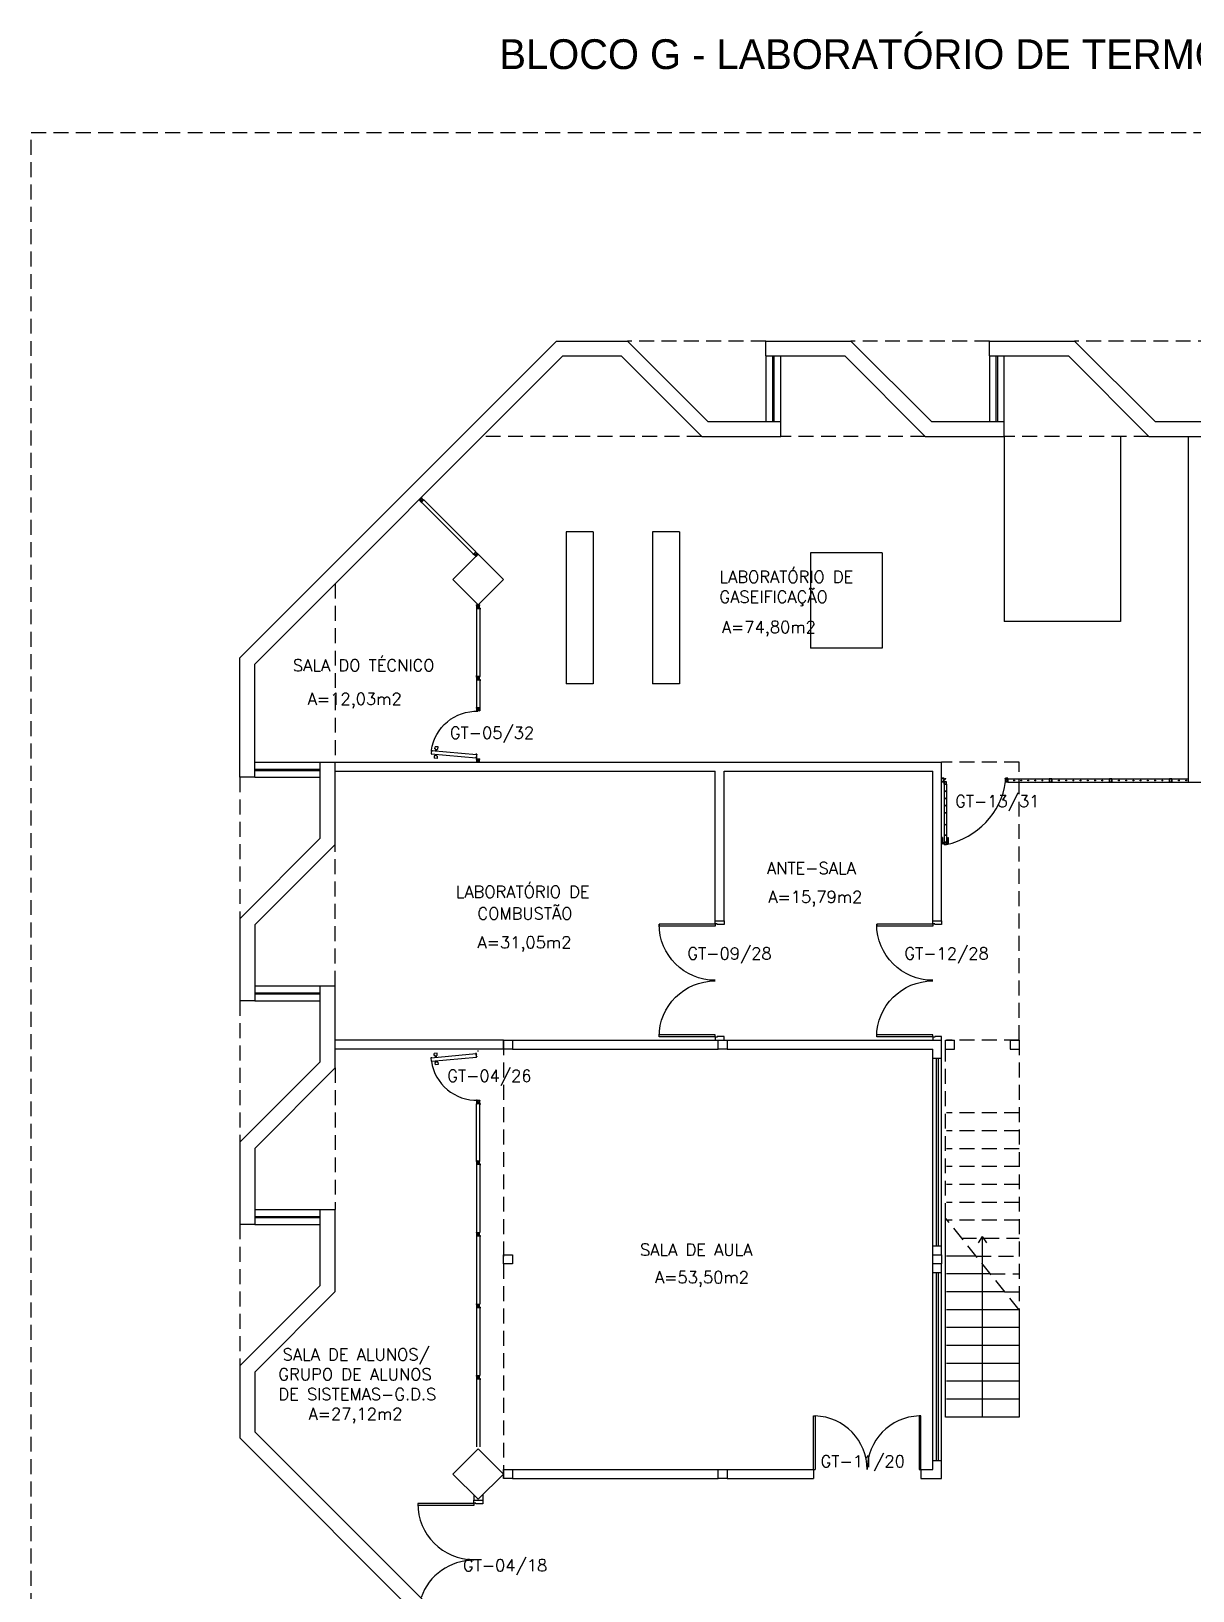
# Model space of a CAD drawing. Header units: centimetres. Extents: x -214 to 72, y 205 to 367.
# Drawn here: x 26.53 to 46.02, y 315.47 to 341.63 of the extents above; entities that cross this region are included whole.
import ezdxf

# ---------------------------------------------------------------- set-up
doc = ezdxf.new("R2010")
doc.units = ezdxf.units.CM
doc.header["$MEASUREMENT"] = 0
doc.linetypes.add('HIDDEN', pattern=[0.375, 0.25, -0.125])
doc.layers.get('0').update_dxf_attribs({"linetype": 'CONTINUOUS'})
for name, color, linetype in [('ALV', 2, 'CONTINUOUS'), ('AR-ATT01-EFL', 1, 'CONTINUOUS'), ('AREA', 2, 'CONTINUOUS'), ('DIV', 2, 'CONTINUOUS'), ('ENDEREÇO NOVO', 2, 'CONTINUOUS'), ('ESQ', 1, 'CONTINUOUS'), ('esq-c', 1, 'CONTINUOUS'), ('ESTRUT', 3, 'CONTINUOUS'), ('MACANETA', 2, 'CONTINUOUS'), ('maçaneta', 1, 'CONTINUOUS'), ('mov', 1, 'CONTINUOUS'), ('PEÇAS', 1, 'CONTINUOUS'), ('PISO', 1, 'CONTINUOUS'), ('PISO1', 1, 'CONTINUOUS'), ('PORTA', 1, 'CONTINUOUS'), ('porta-c', 1, 'CONTINUOUS'), ('porta-v', 2, 'CONTINUOUS'), ('PROJ', 1, 'HIDDEN'), ('PROJEÇÃO', 1, 'HIDDEN'), ('TEXTO', 2, 'CONTINUOUS'), ('USO', 2, 'CONTINUOUS')]:
    doc.layers.add(name, color=color, linetype=linetype)
doc.styles.add('UNB-100', font='simplex.shx', dxfattribs={"height": 0.2})

# ---------------------------------------------------------------- blocks, each defined once
blk = doc.blocks.new('A$C6DB81DCE')
at = {"layer": 'ALV'}
for p, q in [((0, 0.15), (0.15, 0.15)), ((0, 0), (0, 0.15)), ((0.15, 0.15), (0.15, 0)), ((0.15, 0), (0, 0))]:
    blk.add_line(p, q, dxfattribs=at)
blk = doc.blocks.new('A$C6D8E153B')
at = {"layer": 'ALV'}
blk.add_blockref('A$C6DB81DCE', (0, 0), dxfattribs=at)
blk = doc.blocks.new('PLXD')
at = {"color": 2}
for p, q in [((-0.172, 0.786), (-0.161, 0.787)), ((-0.172, 0.786), (-0.171, 0.772)), ((-0.17, 0.784), (-0.114, 0.789)), ((-0.159, 0.792), (-0.161, 0.792)), ((-0.161, 0.792), (-0.161, 0.787)), ((-0.159, 0.792), (-0.159, 0.787)), ((-0.159, 0.787), (-0.126, 0.79)), ((-0.124, 0.795), (-0.126, 0.795)), ((-0.126, 0.795), (-0.126, 0.79)), ((-0.124, 0.795), (-0.124, 0.79)), ((-0.124, 0.79), (-0.112, 0.791)), ((-0.114, 0.789), (-0.046, 0.033)), ((-0.112, 0.791), (-0.11, 0.777)), ((-0.169, 0.772), (-0.171, 0.772)), ((-0.17, 0.784), (-0.103, 0.028)), ((-0.11, 0.777), (-0.112, 0.777)), ((-0.105, 0.026), (-0.106, 0.04)), ((-0.104, 0.04), (-0.106, 0.04)), ((-0.105, 0.026), (-0.093, 0.027)), ((-0.103, 0.028), (-0.046, 0.033)), ((-0.092, 0.022), (-0.093, 0.027)), ((-0.09, 0.022), (-0.092, 0.022)), ((-0.091, 0.027), (-0.058, 0.03)), ((-0.09, 0.022), (-0.091, 0.027)), ((-0.057, 0.025), (-0.058, 0.03)), ((-0.055, 0.025), (-0.057, 0.025)), ((-0.056, 0.03), (-0.044, 0.031)), ((-0.055, 0.025), (-0.056, 0.03)), ((-0.045, 0.045), (-0.047, 0.045)), ((-0.044, 0.031), (-0.045, 0.045)), ((-0.008, 0), (0.006, 0)), ((0, 0.007), (0, -0.006))]:
    blk.add_line(p, q, dxfattribs=at)
at = {"color": 1}
for p, q in [((-0.194, 0.727), (-0.233, 0.723)), ((-0.229, 0.673), (-0.233, 0.723)), ((-0.189, 0.677), (-0.229, 0.673)), ((-0.192, 0.712), (-0.194, 0.727)), ((-0.164, 0.714), (-0.192, 0.712)), ((-0.162, 0.694), (-0.19, 0.692)), ((-0.189, 0.677), (-0.19, 0.692)), ((-0.107, 0.719), (-0.079, 0.722)), ((-0.106, 0.7), (-0.077, 0.702)), ((-0.08, 0.737), (-0.041, 0.74)), ((-0.079, 0.722), (-0.08, 0.737)), ((-0.076, 0.687), (-0.077, 0.702)), ((-0.076, 0.687), (-0.036, 0.691)), ((-0.036, 0.691), (-0.041, 0.74))]:
    blk.add_line(p, q, dxfattribs=at)
blk.add_arc((-0.064, 0.029), 0.764, 98.125, 182.1419, dxfattribs=at)
blk = doc.blocks.new('MTDIV')
for p, q in [((-0.0285, 0.0185), (-0.0285, 0.0285)), ((-0.0185, 0.0285), (-0.0285, 0.0285)), ((-0.0265, 0.0185), (-0.0285, 0.0185)), ((-0.0265, 0.0235), (-0.0265, 0.0265)), ((-0.0265, 0.0265), (-0.0185, 0.0265)), ((-0.0265, 0.0235), (0.0265, 0.0235)), ((-0.0215, 0.0235), (-0.0265, 0.0235)), ((-0.0265, 0.0185), (-0.0265, 0.0215)), ((-0.0265, 0.0215), (-0.0235, 0.0215)), ((-0.0235, 0.0215), (-0.0235, -0.0215)), ((-0.0215, 0.0235), (-0.0215, 0.0215)), ((-0.0215, 0.0215), (0.0215, 0.0215)), ((-0.0215, 0.0195), (0.0195, 0.0195)), ((-0.0215, 0.0195), (-0.0215, -0.0195)), ((-0.0185, 0.0265), (-0.0185, 0.0285)), ((-0.0049, 0), (0.0049, 0)), ((0, -0.0049), (0, 0.0049)), ((0.0195, 0.0095), (0.0115, 0.0095)), ((0.0115, 0.0095), (0.0115, 0.0075)), ((0.0215, 0.0075), (0.0115, 0.0075)), ((0.0135, 0.0075), (0.0135, 0.0055)), ((0.0215, 0.0055), (0.0135, 0.0055)), ((0.0185, 0.0265), (0.0185, 0.0285)), ((0.0185, 0.0285), (0.0285, 0.0285)), ((0.0185, 0.0265), (0.0265, 0.0265)), ((0.0195, 0.0195), (0.0195, 0.0095)), ((0.0215, 0.0235), (0.0215, 0.0075)), ((0.0215, 0.0235), (0.0265, 0.0235)), ((0.0215, 0.0055), (0.0215, -0.0055)), ((0.0235, 0.0215), (0.0235, -0.0215)), ((0.0265, 0.0215), (0.0235, 0.0215)), ((0.0265, 0.0235), (0.0265, 0.0265)), ((0.0265, 0.0185), (0.0265, 0.0215)), ((0.0265, 0.0185), (0.0285, 0.0185)), ((0.0285, 0.0185), (0.0285, 0.0285)), ((-0.0285, -0.0185), (-0.0285, -0.0285)), ((-0.0285, -0.0185), (-0.0265, -0.0185)), ((-0.0185, -0.0285), (-0.0285, -0.0285)), ((-0.0265, -0.0185), (-0.0265, -0.0215)), ((-0.0265, -0.0215), (-0.0235, -0.0215)), ((0.0265, -0.0235), (-0.0265, -0.0235)), ((-0.0265, -0.0235), (-0.0265, -0.0265)), ((-0.0215, -0.0235), (-0.0265, -0.0235)), ((-0.0185, -0.0265), (-0.0265, -0.0265)), ((-0.0215, -0.0195), (0.0195, -0.0195)), ((-0.0215, -0.0215), (0.0215, -0.0215)), ((-0.0215, -0.0215), (-0.0215, -0.0235)), ((-0.0185, -0.0265), (-0.0185, -0.0285)), ((0.0215, -0.0075), (0.0115, -0.0075)), ((0.0115, -0.0075), (0.0115, -0.0095)), ((0.0195, -0.0095), (0.0115, -0.0095)), ((0.0215, -0.0055), (0.0135, -0.0055)), ((0.0135, -0.0055), (0.0135, -0.0075)), ((0.0185, -0.0265), (0.0185, -0.0285)), ((0.0265, -0.0265), (0.0185, -0.0265)), ((0.0185, -0.0285), (0.0285, -0.0285)), ((0.0195, -0.0095), (0.0195, -0.0195)), ((0.0215, -0.0075), (0.0215, -0.0235)), ((0.0215, -0.0235), (0.0265, -0.0235)), ((0.0265, -0.0215), (0.0235, -0.0215)), ((0.0265, -0.0185), (0.0265, -0.0215)), ((0.0285, -0.0185), (0.0265, -0.0185)), ((0.0265, -0.0235), (0.0265, -0.0265)), ((0.0285, -0.0185), (0.0285, -0.0285))]:
    blk.add_line(p, q)
blk = doc.blocks.new('PTDP')
at = {"color": 2}
for p, q in [((0.055, 1.015), (0.09, 1.015)), ((0.055, 0.075), (0.055, 1.015)), ((0.09, 0.075), (0.09, 1.015)), ((1.91, 0.075), (1.91, 1.015)), ((1.945, 1.015), (1.91, 1.015)), ((1.945, 0.075), (1.945, 1.015)), ((0.05, 0.075), (0, 0.075)), ((0, 0.075), (0, -0.075)), ((0.05, 0.04), (0.05, 0.075)), ((0.06, 0.04), (0.05, 0.04)), ((0.055, 0.075), (0.09, 0.075)), ((0.06, -0.075), (0.06, 0.04)), ((1.945, 0.075), (1.91, 0.075)), ((1.94, -0.075), (1.94, 0.04)), ((1.94, 0.04), (1.95, 0.04)), ((1.95, 0.04), (1.95, 0.075)), ((1.95, 0.075), (2, 0.075)), ((2, 0.075), (2, -0.075)), ((0, -0.075), (0.06, -0.075)), ((2, -0.075), (1.94, -0.075))]:
    blk.add_line(p, q, dxfattribs=at)
at = {"color": 1}
for centre, start, end in [((0.055, 0.075), 0, 90), ((1.945, 0.075), 90, 180)]:
    blk.add_arc(centre, 0.94, start, end, dxfattribs=at)
blk = doc.blocks.new('DIV12')
for p, q in [((-0.005, 0), (0.005, 0)), ((0, -0.005), (0, 0.005)), ((0.024, 0.018), (0.028, 0.018)), ((0.024, 0.018), (0.024, 0.016)), ((0.024, 0.016), (0.028, 0.016)), ((0.028, 0.03), (0.043, 0.03)), ((0.028, 0.018), (0.028, 0.03)), ((0.028, -0.017), (0.028, 0.016)), ((0.03, 0.028), (1.169, 0.028)), ((0.03, -0.029), (0.03, 0.028)), ((0.043, 0.03), (0.043, 0.028)), ((0.024, -0.017), (0.028, -0.017)), ((0.024, -0.017), (0.024, -0.019)), ((0.024, -0.019), (0.028, -0.019)), ((0.028, -0.031), (0.028, -0.019)), ((0.028, -0.031), (0.043, -0.031)), ((0.03, -0.029), (1.169, -0.029)), ((0.043, -0.029), (0.043, -0.031))]:
    blk.add_line(p, q)
blk = doc.blocks.new('portão')
at = {"layer": 'esq-c'}
for p, q in [((-0.002, 0.002), (-0.002, 0.058)), ((-0.001, 0.058), (-0.001, 0.002)), ((0.035, 0.06), (0, 0.06)), ((0, 0.058), (0.035, 0.058)), ((0, 0.001), (0.035, 0.001)), ((0.035, 0), (0, 0)), ((0.036, 0.058), (0.036, 0.002)), ((0.038, 0.002), (0.038, 0.058)), ((1.004, 0.002), (1.004, 0.058)), ((1.005, 0.058), (1.005, 0.002)), ((1.041, 0.06), (1.006, 0.06)), ((1.006, 0.058), (1.041, 0.058)), ((1.006, 0.001), (1.041, 0.001)), ((1.041, 0), (1.006, 0)), ((1.042, 0.058), (1.042, 0.002)), ((1.044, 0.002), (1.044, 0.058))]:
    blk.add_line(p, q, dxfattribs=at)
for centre, radius, start, end in [((0, 0.058), 0.00225, 90, 180), ((0, 0.002), 0.00225, 180, 270), ((0, 0.058), 0.00075, 90, 180), ((0, 0.002), 0.00075, 180, 270), ((0.035, 0.058), 0.00225, 0, 90), ((0.035, 0.058), 0.00075, 0, 90), ((0.035, 0.002), 0.00075, 270, 0), ((0.035, 0.002), 0.00225, 270, 0), ((1.006, 0.058), 0.00225, 90, 180), ((1.006, 0.002), 0.00225, 180, 270), ((1.006, 0.058), 0.00075, 90, 180), ((1.006, 0.002), 0.00075, 180, 270), ((1.041, 0.058), 0.00225, 0, 90), ((1.041, 0.058), 0.00075, 0, 90), ((1.041, 0.002), 0.00075, 270, 0), ((1.041, 0.002), 0.00225, 270, 0)]:
    blk.add_arc(centre, radius, start, end, dxfattribs=at)
at = {"layer": 'porta-c'}
for centre, radius in [((0.157, 0.03), 0.0075), ((0.157, 0.03), 0.005), ((0.278, 0.03), 0.0075), ((0.278, 0.03), 0.005), ((0.399, 0.03), 0.0075), ((0.399, 0.03), 0.005), ((0.521, 0.03), 0.0075), ((0.521, 0.03), 0.005), ((0.642, 0.03), 0.0075), ((0.642, 0.03), 0.005), ((0.763, 0.03), 0.0075), ((0.763, 0.03), 0.005), ((0.885, 0.03), 0.0075), ((0.885, 0.03), 0.005)]:
    blk.add_circle(centre, radius, dxfattribs=at)
at = {"layer": 'porta-v'}
for p, q in [((0.035, 0.06), (1.006, 0.06)), ((0.035, 0), (1.006, 0))]:
    blk.add_line(p, q, dxfattribs=at)
blk = doc.blocks.new('pota portão')
at = {"layer": 'esq-c'}
for p, q in [((0, 0.065), (0, 0.01)), ((0.002, 0.068), (0.038, 0.068)), ((0.038, 0.066), (0.002, 0.066)), ((0.002, 0.01), (0.002, 0.065)), ((0.038, 0.009), (0.002, 0.009)), ((0.002, 0.008), (0.038, 0.008)), ((0.038, 0.01), (0.038, 0.047)), ((0.038, 0.06), (0.038, 0.065)), ((0.04, 0.065), (0.04, 0.06)), ((0.04, 0.047), (0.04, 0.01)), ((0.041, 0.059), (0.069, 0.059)), ((0.041, 0.058), (0.069, 0.058)), ((0.041, 0.049), (0.057, 0.049)), ((0.041, 0.048), (0.057, 0.048)), ((0.041, -0.031), (0.041, 0.005)), ((0.042, 0.005), (0.042, -0.031)), ((0.043, 0.007), (0.079, 0.007)), ((0.079, 0.005), (0.043, 0.005)), ((0.058, 0.056), (0.058, 0.05)), ((0.059, 0.056), (0.059, 0.05)), ((0.069, 0.056), (0.06, 0.056)), ((0.079, 0.005), (0.079, -0.031)), ((0.081, -0.031), (0.081, 0.005)), ((1.071, 0.059), (1.063, 0.059)), ((1.071, 0.058), (1.063, 0.058)), ((1.063, 0.056), (1.071, 0.056)), ((1.072, 0.065), (1.072, 0.06)), ((1.072, 0.056), (1.072, 0.01)), ((1.11, 0.068), (1.074, 0.068)), ((1.074, 0.066), (1.11, 0.066)), ((1.074, 0.06), (1.074, 0.065)), ((1.074, 0.01), (1.074, 0.056)), ((1.074, 0.009), (1.11, 0.009)), ((1.11, 0.008), (1.074, 0.008)), ((1.111, 0.01), (1.111, 0.065)), ((1.112, 0.065), (1.112, 0.01)), ((1.808, 0.056), (1.808, 0)), ((0.079, -0.032), (0.043, -0.032)), ((0.043, -0.033), (0.079, -0.033)), ((0.041, -1.008), (0.041, -1.044)), ((0.042, -1.044), (0.042, -1.008)), ((0.043, -1.006), (0.079, -1.006)), ((0.079, -1.008), (0.043, -1.008)), ((0.079, -1.045), (0.043, -1.045)), ((0.043, -1.046), (0.079, -1.046)), ((0.079, -1.044), (0.079, -1.008)), ((0.081, -1.008), (0.081, -1.044))]:
    blk.add_line(p, q, dxfattribs=at)
for centre, radius, start, end in [((0.002, 0.065), 0.00225, 90, 180), ((0.002, 0.01), 0.00225, 180, 270), ((0.002, 0.065), 0.00075, 90, 180), ((0.002, 0.01), 0.00075, 180, 270), ((0.038, 0.065), 0.00225, 360, 90), ((0.038, 0.065), 0.00075, 360, 90), ((0.041, 0.047), 0.00225, 90, 180), ((0.038, 0.01), 0.00225, 270, 0), ((0.038, 0.01), 0.00075, 270, 0), ((0.041, 0.06), 0.00225, 180, 269.9975), ((0.041, 0.06), 0.00075, 180, 270), ((0.041, 0.047), 0.00075, 90, 180), ((0.043, 0.005), 0.00225, 90, 180), ((0.043, 0.005), 0.00075, 90, 180), ((0.057, 0.05), 0.00075, 270, 0), ((0.057, 0.05), 0.00225, 270, 0), ((0.06, 0.056), 0.00225, 90, 180), ((0.06, 0.056), 0.00075, 90, 180), ((0.069, 0.058), 0.0015, 270, 90), ((0.079, 0.005), 0.00225, 360, 90), ((0.079, 0.005), 0.00075, 360, 90), ((1.063, 0.058), 0.0015, 90, 270), ((1.071, 0.06), 0.00225, 270, 360), ((1.071, 0.06), 0.00075, 270, 360), ((1.071, 0.056), 0.00225, 0, 90), ((1.071, 0.056), 0.00075, 0, 90), ((1.074, 0.065), 0.00225, 90, 180), ((1.074, 0.01), 0.00225, 180, 270), ((1.074, 0.065), 0.00075, 90, 180), ((1.074, 0.01), 0.00075, 180, 270), ((1.11, 0.065), 0.00225, 360, 90), ((1.11, 0.065), 0.00075, 360, 90), ((1.11, 0.01), 0.00075, 270, 0), ((1.11, 0.01), 0.00225, 270, 0), ((1.809, 0.056), 0.00225, 90, 180), ((1.809, 0), 0.00225, 180, 270), ((1.809, 0.056), 0.00075, 90, 180), ((1.809, 0), 0.00075, 180, 270), ((0.043, -0.031), 0.00225, 180, 270), ((0.043, -0.031), 0.00075, 180, 270), ((0.079, -0.031), 0.00225, 270, 0), ((0.079, -0.031), 0.00075, 270, 0), ((0.043, -1.008), 0.00225, 90, 180), ((0.043, -1.044), 0.00225, 180, 270), ((0.043, -1.008), 0.00075, 90, 180), ((0.043, -1.044), 0.00075, 180, 270), ((0.079, -1.008), 0.00225, 360, 90), ((0.079, -1.008), 0.00075, 360, 90), ((0.079, -1.044), 0.00225, 270, 0), ((0.079, -1.044), 0.00075, 270, 0)]:
    blk.add_arc(centre, radius, start, end, dxfattribs=at)
at = {"layer": 'maçaneta'}
for p, q in [((0.011, -0.926), (0.011, -1.026)), ((0.016, -0.926), (0.011, -0.926)), ((0.016, -1.026), (0.011, -1.026)), ((0.011, -1.026), (0.021, -1.036)), ((0.016, -0.926), (0.016, -1.026)), ((0.041, -1.016), (0.016, -1.016)), ((0.041, -1.036), (0.021, -1.036)), ((0.081, -1.016), (0.106, -1.016)), ((0.081, -1.036), (0.101, -1.036)), ((0.111, -1.026), (0.101, -1.036)), ((0.106, -0.926), (0.106, -1.026)), ((0.106, -0.926), (0.111, -0.926)), ((0.106, -1.026), (0.111, -1.026)), ((0.111, -0.926), (0.111, -1.026))]:
    blk.add_line(p, q, dxfattribs=at)
at = {"layer": 'mov'}
blk.add_arc((-0.181, 0.197), 1.269, 281.8992, 351.5356, dxfattribs=at)
at = {"layer": 'porta-c'}
for centre, radius in [((1.096, 0.038), 0.0075), ((1.096, 0.038), 0.005), ((1.215, 0.028), 0.0075), ((1.215, 0.028), 0.005), ((1.334, 0.028), 0.0075), ((1.334, 0.028), 0.005), ((1.452, 0.028), 0.0075), ((1.452, 0.028), 0.005), ((1.571, 0.028), 0.0075), ((1.571, 0.028), 0.005), ((1.69, 0.028), 0.0075), ((1.69, 0.028), 0.005), ((0.061, -0.152), 0.0075), ((0.061, -0.152), 0.005), ((0.061, -0.272), 0.0075), ((0.061, -0.393), 0.0075), ((0.061, -0.514), 0.0075), ((0.061, -0.272), 0.005), ((0.061, -0.393), 0.005), ((0.061, -0.514), 0.005), ((0.061, -0.712), 0.0075), ((0.061, -0.712), 0.005), ((0.061, -0.888), 0.0075), ((0.061, -0.888), 0.005)]:
    blk.add_circle(centre, radius, dxfattribs=at)
at = {"layer": 'porta-v'}
for p, q in [((1.11, 0.058), (1.809, 0.058)), ((0.041, -0.031), (0.041, -1.008)), ((0.081, -0.031), (0.081, -1.008)), ((1.11, -0.002), (1.809, -0.002))]:
    blk.add_line(p, q, dxfattribs=at)

msp = doc.modelspace()

# ---------------------------------------------------------------- linework, layer by layer
at = {"color": 2}
for p, q in [((33.014, 316.935), (33.014, 316.9)), ((33.954, 316.935), (33.014, 316.935)), ((33.954, 316.9), (33.014, 316.9)), ((33.954, 316.94), (33.954, 316.99)), ((33.954, 316.99), (34.104, 316.99)), ((33.989, 316.94), (33.954, 316.94)), ((33.954, 316.935), (33.954, 316.9)), ((33.989, 316.93), (33.989, 316.94)), ((34.104, 316.93), (33.989, 316.93)), ((34.104, 316.99), (34.104, 316.93))]:
    msp.add_line(p, q, dxfattribs=at)
at = {"color": 1}
for centre, radius, start, end in [((33.954, 316.935), 0.94, 180, 270), ((33.952, 315.05), 0.935, 89.9116, 160.6849)]:
    msp.add_arc(centre, radius, start, end, dxfattribs=at)
at = {"layer": 'ALV'}
for p, q in [((35.342, 336.431), (30.029, 331.117)), ((35.342, 336.431), (36.532, 336.431)), ((37.882, 335.081), (36.532, 336.431)), ((38.854, 336.181), (38.854, 336.431)), ((38.854, 336.431), (40.282, 336.431)), ((41.632, 335.081), (40.282, 336.431)), ((42.604, 336.181), (42.604, 336.431)), ((42.604, 336.431), (44.032, 336.431)), ((45.382, 335.081), (44.032, 336.431)), ((35.446, 336.181), (30.279, 331.014)), ((35.446, 336.181), (36.429, 336.181)), ((37.779, 334.831), (36.429, 336.181)), ((38.854, 336.181), (40.179, 336.181)), ((41.529, 334.831), (40.179, 336.181)), ((42.604, 336.181), (43.929, 336.181)), ((45.279, 334.831), (43.929, 336.181)), ((37.882, 335.081), (39.104, 335.081)), ((39.104, 334.831), (39.104, 335.081)), ((41.632, 335.081), (42.854, 335.081)), ((42.854, 334.831), (42.854, 335.081)), ((45.382, 335.081), (46.604, 335.081)), ((37.779, 334.831), (39.104, 334.831)), ((41.529, 334.831), (42.854, 334.831)), ((45.279, 334.831), (46.604, 334.831)), ((45.941, 334.831), (45.941, 329.031)), ((33.058, 333.786), (33.054, 333.789)), ((33.071, 333.765), (33.078, 333.773)), ((33.071, 333.773), (33.078, 333.765)), ((33.076, 333.727), (33.116, 333.768)), ((33.083, 333.737), (33.106, 333.761)), ((33.104, 333.765), (33.103, 333.764)), ((33.103, 333.764), (33.106, 333.761)), ((33.104, 333.765), (33.107, 333.762)), ((33.107, 333.762), (33.116, 333.77)), ((33.116, 333.77), (33.126, 333.76)), ((33.116, 333.768), (33.987, 332.896)), ((33.126, 333.76), (33.125, 333.759)), ((33.073, 333.727), (33.081, 333.736)), ((33.073, 333.727), (33.083, 333.717)), ((33.076, 333.727), (33.947, 332.856)), ((33.079, 333.741), (33.078, 333.739)), ((33.078, 333.739), (33.081, 333.736)), ((33.079, 333.741), (33.083, 333.737)), ((33.084, 333.719), (33.083, 333.717)), ((33.938, 332.865), (33.937, 332.863)), ((33.947, 332.853), (33.937, 332.863)), ((33.947, 332.856), (33.987, 332.896)), ((33.947, 332.853), (33.955, 332.862)), ((33.959, 332.858), (33.955, 332.862)), ((33.957, 332.863), (33.98, 332.887)), ((33.96, 332.86), (33.957, 332.863)), ((33.96, 332.86), (33.959, 332.858)), ((33.98, 332.907), (33.978, 332.905)), ((33.99, 332.896), (33.98, 332.907)), ((33.984, 332.883), (33.98, 332.887)), ((33.981, 332.888), (33.99, 332.896)), ((33.985, 332.884), (33.981, 332.888)), ((33.985, 332.884), (33.984, 332.883)), ((33.985, 332.851), (33.992, 332.858)), ((33.985, 332.858), (33.992, 332.851)), ((30.029, 329.117), (30.029, 331.117)), ((30.279, 329.117), (30.279, 331.014)), ((33.998, 330.807), (33.998, 330.821)), ((34, 330.821), (33.998, 330.821)), ((33.998, 330.807), (34.01, 330.807)), ((33.998, 330.75), (33.998, 330.735)), ((33.998, 330.75), (34.01, 330.75)), ((34, 330.735), (33.998, 330.735)), ((34, 330.809), (34.057, 330.809)), ((34, 330.748), (34, 330.229)), ((34, 330.748), (34.057, 330.748)), ((34.01, 330.802), (34.01, 330.807)), ((34.012, 330.802), (34.01, 330.802)), ((34.01, 330.755), (34.01, 330.75)), ((34.012, 330.755), (34.01, 330.755)), ((34.012, 330.802), (34.012, 330.807)), ((34.012, 330.807), (34.045, 330.807)), ((34.012, 330.755), (34.012, 330.75)), ((34.012, 330.75), (34.045, 330.75)), ((34.024, 330.778), (34.034, 330.778)), ((34.029, 330.783), (34.029, 330.773)), ((34.045, 330.802), (34.045, 330.807)), ((34.047, 330.802), (34.045, 330.802)), ((34.045, 330.755), (34.045, 330.75)), ((34.047, 330.755), (34.045, 330.755)), ((34.047, 330.802), (34.047, 330.807)), ((34.047, 330.807), (34.059, 330.807)), ((34.047, 330.755), (34.047, 330.75)), ((34.047, 330.75), (34.059, 330.75)), ((34.059, 330.821), (34.057, 330.821)), ((34.057, 330.748), (34.057, 330.234)), ((34.059, 330.735), (34.057, 330.735)), ((34.059, 330.807), (34.059, 330.821)), ((34.059, 330.75), (34.059, 330.735)), ((31.379, 328.094), (31.379, 329.367)), ((31.379, 329.367), (31.629, 329.367)), ((31.629, 327.991), (31.629, 329.367)), ((31.629, 329.367), (41.803, 329.367)), ((41.803, 326.706), (41.803, 329.367)), ((30.279, 329.117), (30.029, 329.117)), ((31.629, 329.217), (38.003, 329.217)), ((38.003, 326.706), (38.003, 329.217)), ((38.153, 326.706), (38.153, 329.217)), ((38.153, 329.217), (41.653, 329.217)), ((41.653, 326.706), (41.653, 329.217)), ((45.941, 329.031), (48.089, 329.031)), ((30.029, 326.744), (31.379, 328.094)), ((30.279, 326.641), (31.629, 327.991)), ((30.029, 326.744), (30.029, 325.367)), ((30.279, 326.641), (30.279, 325.367)), ((31.379, 324.344), (31.379, 325.617)), ((31.379, 325.617), (31.629, 325.617)), ((31.629, 324.241), (31.629, 325.617)), ((30.279, 325.367), (30.029, 325.367)), ((34.453, 324.706), (31.629, 324.706)), ((34.603, 324.706), (38.053, 324.706)), ((38.003, 324.706), (38.153, 324.706)), ((38.203, 324.706), (41.803, 324.706)), ((41.653, 324.706), (41.803, 324.706)), ((41.803, 324.406), (41.803, 324.706)), ((41.869, 324.556), (41.869, 324.706)), ((41.869, 324.706), (42.019, 324.706)), ((42.019, 324.556), (42.019, 324.706)), ((42.952, 324.706), (43.102, 324.706)), ((42.952, 324.706), (42.952, 324.556)), ((43.102, 324.706), (43.102, 324.556)), ((30.029, 322.994), (31.379, 324.344)), ((34.453, 324.556), (31.629, 324.556)), ((34.603, 324.556), (38.053, 324.556)), ((38.203, 324.556), (41.653, 324.556)), ((41.653, 324.406), (41.653, 324.556)), ((41.653, 324.406), (41.803, 324.406)), ((41.869, 324.556), (42.019, 324.556)), ((42.952, 324.556), (43.102, 324.556)), ((30.279, 322.891), (31.629, 324.241)), ((30.029, 322.994), (30.029, 321.617)), ((30.279, 322.891), (30.279, 321.617)), ((31.379, 320.594), (31.379, 321.867)), ((31.379, 321.867), (31.629, 321.867)), ((31.629, 320.491), (31.629, 321.867)), ((30.279, 321.617), (30.029, 321.617)), ((41.653, 321.106), (41.653, 321.256)), ((41.653, 321.256), (41.803, 321.256)), ((41.803, 321.106), (41.803, 321.256)), ((41.653, 320.806), (41.653, 320.956)), ((41.803, 320.806), (41.803, 320.956)), ((41.803, 320.806), (41.653, 320.806)), ((30.029, 319.244), (31.379, 320.594)), ((30.279, 319.141), (31.629, 320.491)), ((30.029, 319.244), (30.029, 318.037)), ((30.279, 319.141), (30.279, 318.14)), ((30.279, 318.14), (33.429, 314.99)), ((30.029, 318.037), (34.035, 314.031)), ((41.653, 317.506), (41.653, 317.656)), ((41.653, 317.656), (41.803, 317.656)), ((41.803, 317.356), (41.803, 317.656)), ((34.603, 317.506), (38.053, 317.506)), ((34.603, 317.356), (38.053, 317.356)), ((38.203, 317.506), (39.653, 317.506)), ((38.203, 317.356), (39.653, 317.356)), ((39.653, 317.506), (39.653, 317.356)), ((41.453, 317.506), (41.453, 317.356)), ((41.453, 317.506), (41.653, 317.506)), ((41.453, 317.356), (41.803, 317.356)), ((33.954, 317.082), (33.954, 316.99)), ((34.104, 317.082), (34.104, 316.99))]:
    msp.add_line(p, q, dxfattribs=at)
at = {"layer": 'AR-ATT01-EFL'}
for q in [(42.416, 321.307), (42.485, 318.386), (42.555, 321.307)]:
    msp.add_line((42.485, 321.416), q, dxfattribs=at)
at = {"layer": 'DIV'}
for p, q in [((34.012, 329.419), (34.01, 329.419)), ((34.047, 329.419), (34.045, 329.419)), ((33.998, 323.641), (33.998, 323.627)), ((34.01, 323.641), (33.998, 323.641)), ((33.998, 323.627), (34, 323.627)), ((34.057, 323.639), (34, 323.639)), ((34, 322.683), (34, 323.639)), ((34.01, 323.646), (34.01, 323.641)), ((34.01, 323.646), (34.012, 323.646)), ((34.012, 323.646), (34.012, 323.641)), ((34.045, 323.641), (34.012, 323.641)), ((34.034, 323.67), (34.024, 323.67)), ((34.029, 323.665), (34.029, 323.675)), ((34.045, 323.646), (34.045, 323.641)), ((34.045, 323.646), (34.047, 323.646)), ((34.047, 323.646), (34.047, 323.641)), ((34.059, 323.641), (34.047, 323.641)), ((34.057, 322.683), (34.057, 323.639)), ((34.057, 323.627), (34.059, 323.627)), ((34.059, 323.641), (34.059, 323.627))]:
    msp.add_line(p, q, dxfattribs=at)
at = {"layer": 'ESQ'}
for p, q in [((38.854, 336.181), (38.854, 335.081)), ((38.969, 335.081), (38.969, 336.181)), ((38.989, 336.181), (38.989, 335.081)), ((39.104, 335.081), (39.104, 336.181)), ((42.604, 336.181), (42.604, 335.081)), ((42.719, 335.081), (42.719, 336.181)), ((42.739, 336.181), (42.739, 335.081)), ((42.854, 335.081), (42.854, 336.181)), ((30.279, 329.367), (31.379, 329.367)), ((30.279, 329.252), (31.379, 329.252)), ((30.279, 329.232), (31.379, 329.232)), ((30.279, 329.117), (31.379, 329.117)), ((30.279, 325.617), (31.379, 325.617)), ((30.279, 325.502), (31.379, 325.502)), ((30.279, 325.482), (31.379, 325.482)), ((30.279, 325.367), (31.379, 325.367)), ((41.653, 321.256), (41.653, 324.406)), ((41.713, 324.406), (41.713, 321.256)), ((41.743, 324.406), (41.743, 321.256)), ((41.803, 321.256), (41.803, 324.406)), ((30.279, 321.867), (31.379, 321.867)), ((30.279, 321.752), (31.379, 321.752)), ((30.279, 321.732), (31.379, 321.732)), ((30.279, 321.617), (31.379, 321.617)), ((41.653, 317.656), (41.653, 320.806)), ((41.713, 320.806), (41.713, 317.656)), ((41.743, 320.806), (41.743, 317.656)), ((41.803, 317.656), (41.803, 320.806))]:
    msp.add_line(p, q, dxfattribs=at)
at = {"layer": 'esq-c'}
for p, q in [((45.623, 329.033), (45.623, 329.088)), ((45.625, 329.088), (45.625, 329.033)), ((45.661, 329.091), (45.626, 329.091)), ((45.626, 329.089), (45.661, 329.089)), ((45.662, 329.088), (45.662, 329.033)), ((45.663, 329.033), (45.663, 329.088)), ((45.626, 329.032), (45.661, 329.032)), ((45.661, 329.031), (45.626, 329.031))]:
    msp.add_line(p, q, dxfattribs=at)
for centre, radius, start, end in [((45.626, 329.088), 0.00225, 90, 180), ((45.626, 329.088), 0.00075, 90, 180), ((45.661, 329.088), 0.00225, 0, 90), ((45.661, 329.088), 0.00075, 0, 90), ((45.626, 329.033), 0.00225, 180, 270), ((45.626, 329.033), 0.00075, 180, 270), ((45.661, 329.033), 0.00075, 270, 0), ((45.661, 329.033), 0.00225, 270, 0)]:
    msp.add_arc(centre, radius, start, end, dxfattribs=at)
at = {"layer": 'ESTRUT'}
for points in [[(34.029, 332.007), (34.453, 332.431), (34.029, 332.855), (33.605, 332.431)], [(34.029, 317.007), (34.453, 317.431), (34.029, 317.855), (33.605, 317.431)]]:
    msp.add_lwpolyline(points, close=True, dxfattribs=at)
at = {"layer": 'MACANETA'}
msp.add_line((34.029, 332.002), (34.029, 332.007), dxfattribs=at)
at = {"layer": 'PEÇAS', "linetype": 'Continuous'}
for p, q in [((42.854, 334.831), (42.854, 331.731)), ((44.804, 334.831), (44.804, 331.731)), ((35.504, 333.231), (35.504, 330.681)), ((35.954, 333.231), (35.504, 333.231)), ((35.954, 333.231), (35.954, 330.681)), ((36.954, 333.231), (36.954, 330.681)), ((37.404, 333.231), (36.954, 333.231)), ((37.404, 333.231), (37.404, 330.681)), ((39.604, 332.881), (39.604, 331.281)), ((40.804, 332.881), (39.604, 332.881)), ((40.804, 332.881), (40.804, 331.281)), ((44.804, 331.731), (42.854, 331.731)), ((40.804, 331.281), (39.604, 331.281)), ((35.954, 330.681), (35.504, 330.681)), ((37.404, 330.681), (36.954, 330.681))]:
    msp.add_line(p, q, dxfattribs=at)
at = {"layer": 'PISO'}
for centre, start, end in [((39.652, 317.505), 0.0238, 88.0341), ((41.454, 317.505), 91.9659, 179.9762)]:
    msp.add_arc(centre, 0.901, start, end, dxfattribs=at)
at = {"layer": 'PISO1'}
for p, q in [((41.869, 318.386), (41.869, 321.724)), ((42.381, 321.086), (41.882, 321.086)), ((42.621, 320.786), (41.882, 320.786)), ((42.862, 320.486), (41.882, 320.486)), ((43.102, 320.186), (41.882, 320.186)), ((43.102, 320.186), (43.102, 318.386)), ((43.102, 319.886), (41.882, 319.886)), ((43.102, 319.586), (41.882, 319.586)), ((43.102, 319.286), (41.882, 319.286)), ((43.102, 318.986), (41.882, 318.986)), ((43.102, 318.686), (41.882, 318.686)), ((43.102, 318.386), (41.869, 318.386))]:
    msp.add_line(p, q, dxfattribs=at)
at = {"layer": 'PORTA', "color": 2}
for p, q in [((39.653, 317.506), (39.653, 318.406)), ((39.683, 318.406), (39.683, 317.506)), ((41.423, 318.406), (41.423, 317.506)), ((41.453, 317.506), (41.453, 318.406))]:
    msp.add_line(p, q, dxfattribs=at)
at = {"layer": 'PORTA'}
for p, q in [((39.653, 318.406), (39.683, 318.406)), ((41.453, 318.406), (41.423, 318.406)), ((39.653, 317.506), (39.683, 317.506)), ((41.423, 317.506), (41.453, 317.506))]:
    msp.add_line(p, q, dxfattribs=at)
at = {"layer": 'porta-c'}
for centre, radius in [((45.783, 329.061), 0.0075), ((45.783, 329.061), 0.005), ((45.904, 329.061), 0.0075), ((45.904, 329.061), 0.005)]:
    msp.add_circle(centre, radius, dxfattribs=at)
at = {"layer": 'porta-v'}
for p, q in [((45.661, 329.091), (45.941, 329.091)), ((45.661, 329.031), (45.941, 329.031))]:
    msp.add_line(p, q, dxfattribs=at)
at = {"layer": 'PROJ'}
for p, q in [((26.529, 294.931), (26.529, 339.931)), ((26.529, 339.931), (71.529, 339.931)), ((38.854, 336.431), (36.532, 336.431)), ((42.604, 336.431), (40.282, 336.431)), ((46.354, 336.431), (44.032, 336.431)), ((30.029, 329.117), (30.029, 326.744)), ((30.029, 325.367), (30.029, 322.994)), ((30.029, 321.617), (30.029, 319.244))]:
    msp.add_line(p, q, dxfattribs=at)
at = {"layer": 'PROJEÇÃO'}
for p, q in [((37.779, 334.831), (34.096, 334.831)), ((41.529, 334.831), (39.104, 334.831)), ((45.279, 334.831), (42.854, 334.831)), ((31.629, 332.364), (31.629, 329.367)), ((31.629, 325.617), (31.629, 327.991)), ((34.453, 324.706), (34.453, 317.356)), ((43.102, 324.706), (41.882, 324.706)), ((43.102, 324.706), (43.102, 320.186)), ((41.869, 321.724), (41.869, 324.556)), ((31.629, 324.241), (31.629, 321.867)), ((43.102, 323.486), (41.882, 323.486)), ((43.102, 323.186), (41.882, 323.186)), ((43.102, 322.886), (41.882, 322.886)), ((43.102, 322.586), (41.882, 322.586)), ((43.102, 322.286), (41.882, 322.286)), ((43.102, 321.986), (41.882, 321.986)), ((43.102, 320.186), (41.869, 321.724)), ((43.102, 321.686), (41.882, 321.686)), ((42.14, 321.386), (43.102, 321.386)), ((42.381, 321.086), (43.102, 321.086)), ((42.621, 320.786), (43.102, 320.786)), ((42.862, 320.486), (43.102, 320.486))]:
    msp.add_line(p, q, dxfattribs=at)
msp.add_lwpolyline([(43.102, 324.706), (43.102, 329.367), (41.803, 329.367)], dxfattribs=at)

# ---------------------------------------------------------------- block references
for name, p in [('pota portão', (41.802, 329.033)), ('portão', (43.613, 329.031)), ('portão', (44.62, 329.031))]:
    msp.add_blockref(name, p)
at = {"layer": 'ALV'}
for name, p, rotation in [('MTDIV', (33.074, 333.769), 225), ('MTDIV', (33.989, 332.855), 225), ('DIV12', (34.029, 331.978), 270), ('MTDIV', (34.029, 330.778), 180), ('A$C6DB81DCE', (41.803, 320.956), 90)]:
    msp.add_blockref(name, p, dxfattribs=dict(at, rotation=rotation))
for name, p in [('A$C6D8E153B', (34.453, 324.556)), ('A$C6D8E153B', (38.053, 324.556)), ('A$C6DB81DCE', (34.453, 320.956)), ('A$C6DB81DCE', (34.453, 317.356)), ('A$C6DB81DCE', (38.053, 317.356))]:
    msp.add_blockref(name, p, dxfattribs=at)
at = {"layer": 'DIV'}
for name, p, rotation in [('MTDIV', (34.029, 331.978), 180), ('MTDIV', (34.029, 330.258), 180), ('MTDIV', (34.029, 329.396), 180), ('PLXD', (34.029, 324.527), 90), ('MTDIV', (34.029, 323.67), 270), ('DIV12', (34.029, 322.655), 270), ('MTDIV', (34.029, 322.655), 180), ('DIV12', (34.029, 321.455), 270), ('MTDIV', (34.029, 321.455), 180), ('DIV12', (34.029, 320.255), 270), ('MTDIV', (34.029, 320.255), 180), ('DIV12', (34.029, 319.055), 270), ('MTDIV', (34.029, 319.055), 180)]:
    msp.add_blockref(name, p, dxfattribs=dict(at, rotation=rotation))
at = {"layer": 'DIV', "xscale": -1, "rotation": 90}
msp.add_blockref('PLXD', (34.029, 329.396), dxfattribs=at)
at = {"layer": 'PORTA', "xscale": -1, "rotation": 90}
for p in [(38.078, 326.706), (41.728, 326.706)]:
    msp.add_blockref('PTDP', p, dxfattribs=at)

# ---------------------------------------------------------------- texts
at = {"layer": 'AREA', "style": 'UNB-100'}
for s, p in [('A=74,80m2', (38.115, 331.535)), ('A=12,03m2', (31.168, 330.33)), ('A=15,79m2', (38.895, 327.009)), ('A=31,05m2', (34.015, 326.247)), ('A=53,50m2', (36.994, 320.63)), ('A=27,12m2', (31.181, 318.339))]:
    msp.add_text(s, height=0.2, dxfattribs=at).set_placement(p)
at = {"layer": 'DIV', "char_height": 0.2, "attachment_point": 1, "style": 'UNB-100'}
for s, insert, width in [('LABORATÓRIO DE GASEIFICAÇÃO', (38.075, 332.576), 2.79312), ('SALA DO TÉCNICO', (30.92, 331.093), 2.79312), ('GRUPO DE ALUNOS DE SISTEMAS-G.D.S', (30.676, 319.203), 3.04823)]:
    msp.add_mtext(s, dxfattribs=dict(at, insert=insert, width=width))
at = {"layer": 'ENDEREÇO NOVO', "style": 'UNB-100'}
for s, p in [('GT-05/32', (33.552, 329.762)), ('GT-13/31', (42.029, 328.614)), ('GT-09/28', (37.537, 326.062)), ('GT-12/28', (41.178, 326.062)), ('GT-04/26', (33.508, 324.009)), ('GT-11/20', (39.771, 317.544)), ('GT-04/18', (33.772, 315.799))]:
    msp.add_text(s, height=0.2, dxfattribs=at).set_placement(p)
at = {"layer": 'TEXTO', "style": 'UNB-100'}
for s, p in [('ANTE-SALA', (38.872, 327.493)), ('LABORATÓRIO DE', (33.651, 327.096)), ('COMBUSTÃO', (34.015, 326.731)), ('SALA DE AULA', (36.743, 321.093)), ('SALA DE ALUNOS/', (30.747, 319.335))]:
    msp.add_text(s, height=0.2, dxfattribs=at).set_placement(p)
at = {"layer": 'USO'}
msp.add_text('BLOCO G - LABORATÓRIO DE TERMOCIÊNCIA E METROLOGIA DINÂMICA -  ENM', height=0.5, dxfattribs=at).set_placement((34.384, 340.993))

doc.saveas('drawing.dxf')
